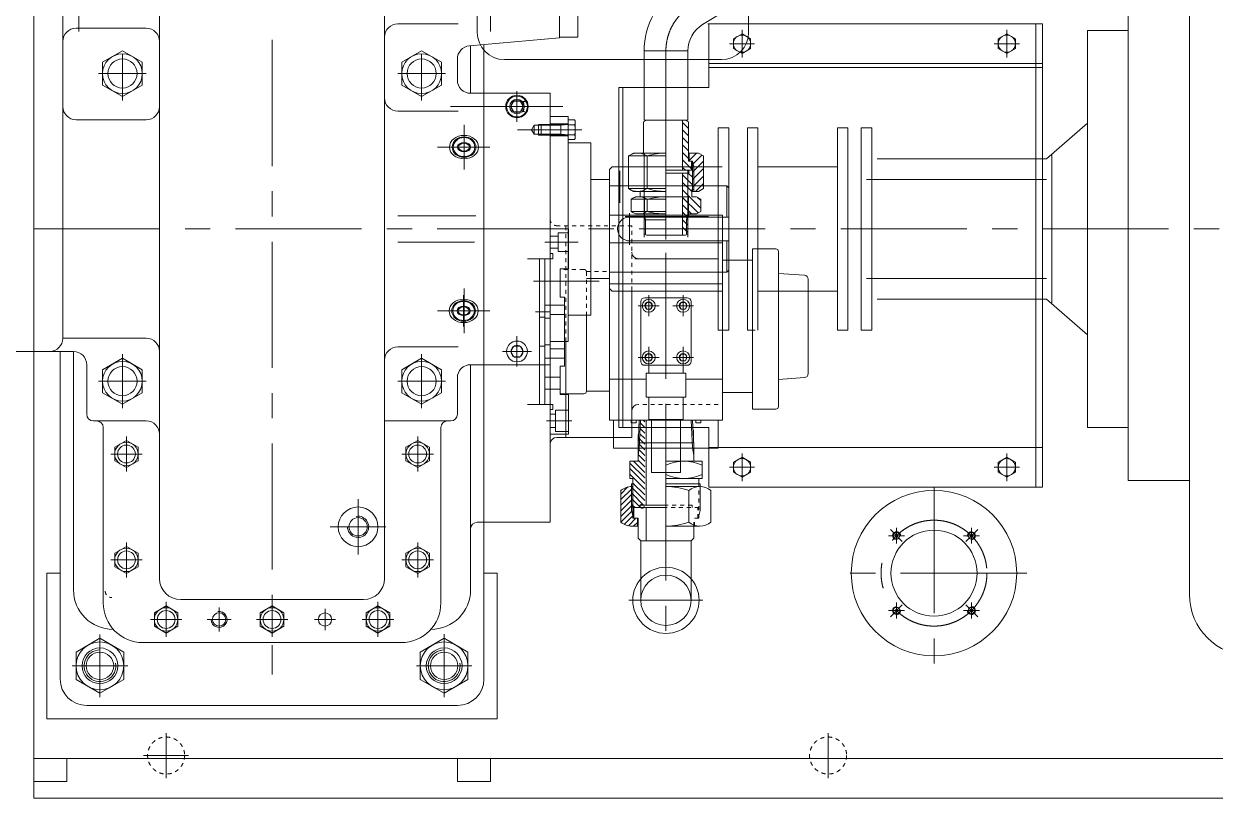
# Model space of a CAD drawing. Header units: millimetres. Extents: x 2 to 559190, y 2 to 426051.
# Drawn here: x 464891 to 487748, y 143943 to 158803 of the extents above; entities that cross this region are included whole.
import ezdxf

# ---------------------------------------------------------------- set-up
doc = ezdxf.new("R2010")
doc.units = ezdxf.units.MM
doc.header["$LTSCALE"] = 25.4
for name, pattern in [('CENTER', [50.8, 31.75, -6.35, 6.35, -6.35]), ('EB_DASH', [6, 3, -3]), ('EB_DASHDOTDOT', [45, 30, -3, 3, -3, 3, -3])]:
    doc.linetypes.add(name, pattern=pattern)
for name, color, linetype, lineweight in [('CAXA0', 7, 'Continuous', 5), ('CAXA1', 5, 'CENTER', 5), ('CAXA2', 6, 'EB_DASH', 5)]:
    doc.layers.add(name, color=color, linetype=linetype, lineweight=lineweight)

msp = doc.modelspace()

# ---------------------------------------------------------------- linework, layer by layer
at = {"layer": 'CAXA0', "color": 7, "linetype": 'Continuous', "lineweight": 5}
for p, q in [((465080.99, 143943.49), (465080.99, 168073.49)), ((473590.05, 163994.58), (473590.05, 158637.34)), ((478797.05, 163994.58), (478797.05, 158637.34)), ((471811.94, 163856.07), (471811.94, 148159.93)), ((465639.62, 152769.93), (465639.62, 162866.48)), ((475165.01, 162884.27), (475165.01, 158530.71)), ((475520.38, 162866.49), (475520.38, 158548.49)), ((487255.12, 147849.64), (487255.12, 161881.32)), ((467493.94, 161342.48), (467493.94, 148159.93)), ((486079.46, 159691.46), (486079.46, 150039.47)), ((477913.6, 158787.54), (478407.24, 159091.89)), ((467239.94, 158719.66), (465893.62, 158719.66)), ((472065.94, 158802.48), (473222.91, 158802.48)), ((478014.89, 158802.48), (484435.85, 158802.48)), ((478035.05, 158802.48), (478035.05, 157578.2)), ((484308.85, 158802.48), (484308.85, 149912.48)), ((484435.85, 158802.48), (484435.85, 149912.48)), ((485295.69, 151055.47), (485295.69, 158675.49)), ((485295.69, 158675.49), (486079.46, 158675.49)), ((475165.01, 158530.71), (473440.8, 158379.86)), ((473717.06, 158404.03), (473717.06, 156960.89)), ((475165.01, 158548.49), (475520.38, 158548.49)), ((478669.85, 158612.12), (478504.75, 158516.8)), ((478504.75, 158326.16), (478504.75, 158516.8)), ((478834.95, 158516.8), (478669.85, 158612.12)), ((478834.95, 158326.16), (478834.95, 158516.8)), ((483750.05, 158612.12), (483584.95, 158516.8)), ((483584.95, 158326.16), (483584.95, 158516.8)), ((483915.15, 158516.8), (483750.05, 158612.12)), ((483915.15, 158326.16), (483915.15, 158516.8)), ((466782.74, 158286.4), (466401.74, 158066.43)), ((467163.74, 158066.43), (466782.74, 158286.4)), ((472142.14, 158066.43), (472523.14, 158286.4)), ((472523.14, 158286.4), (472904.14, 158066.43)), ((473463.06, 158381.81), (473463.06, 157468.97)), ((476790.38, 158281.68), (476790.38, 156956.66)), ((477631.21, 158281.68), (476790.38, 158281.68)), ((477631.21, 158281.68), (477631.21, 156956.8)), ((478504.75, 158326.16), (478669.85, 158230.84)), ((478669.85, 158230.84), (478834.95, 158326.16)), ((483584.95, 158326.16), (483750.05, 158230.84)), ((483750.05, 158230.84), (483915.15, 158326.16)), ((466401.74, 157626.49), (466401.74, 158066.43)), ((467163.74, 157626.49), (467163.74, 158066.43)), ((472142.14, 157626.49), (472142.14, 158066.43)), ((472904.14, 157626.49), (472904.14, 158066.43)), ((473208.94, 158126.83), (473208.94, 157722.97)), ((474110.75, 158116.64), (478276.35, 158116.64)), ((478035.05, 158040.53), (482098.71, 158040.53)), ((478035.05, 157964.33), (484435.85, 157964.33)), ((478289.05, 158040.48), (484435.85, 158040.48)), ((486079.46, 157913.5), (486079.46, 150039.5)), ((466401.74, 157626.49), (466782.74, 157406.51)), ((466782.74, 157406.51), (467163.74, 157626.49)), ((472523.14, 157406.51), (472142.14, 157626.49)), ((472904.14, 157626.49), (472523.14, 157406.51)), ((476307.85, 157578.2), (476307.85, 151055.48)), ((476307.85, 157578.2), (478035.05, 157578.2)), ((476384.05, 157578.2), (476384.05, 151055.48)), ((473462.94, 157468.97), (474986.99, 157468.97)), ((474234.67, 157215.05), (474293.33, 157316.65)), ((474410.64, 157316.65), (474293.33, 157316.65)), ((474469.3, 157215.05), (474410.64, 157316.65)), ((474478.99, 157301.41), (474505.38, 157316.65)), ((474986.99, 156453.14), (474986.99, 157468.97)), ((472065.94, 157126.07), (473222.91, 157126.07)), ((474234.67, 157215.05), (474293.33, 157113.45)), ((474234.67, 157215.05), (474293.33, 157113.45)), ((474410.64, 157113.45), (474293.33, 157113.45)), ((474469.3, 157215.05), (474410.64, 157113.45)), ((474478.99, 157128.69), (474505.38, 157113.45)), ((467239.94, 156961.06), (465893.62, 156961.06)), ((473717.06, 157024.64), (473717.06, 155818.03)), ((473717.06, 156960.89), (473717.06, 146229.56)), ((474633.43, 156770.53), (474681.14, 156856.89)), ((474681.14, 156856.89), (474681.14, 156684.17)), ((474681.14, 156856.89), (474986.99, 156856.89)), ((474767.02, 156872.13), (474767.02, 156668.93)), ((474986.99, 156872.13), (474767.02, 156872.13)), ((474818, 156872.13), (474818, 156668.93)), ((474986.99, 156856.89), (474818, 156856.89)), ((474986.99, 149239.37), (474986.99, 157024.64)), ((474986.99, 157024.64), (475336, 157024.64)), ((475336, 156884.83), (474986.99, 156884.83)), ((475336, 156872.13), (474986.99, 156872.13)), ((474986.99, 156856.89), (475195.83, 156856.89)), ((475241, 157024.54), (474987, 157024.54)), ((474987.05, 157024.64), (475336.05, 157024.64)), ((475195.83, 156872.13), (475195.83, 156668.93)), ((475195.83, 156856.89), (475336, 156870.35)), ((475336, 157024.53), (475336, 152706.47)), ((475455.33, 156961.17), (475336, 156961.17)), ((475455.33, 156865.85), (475336, 156865.85)), ((475336.05, 157024.64), (475336.05, 156475.83)), ((475455.4, 156961.34), (475336.07, 156961.34)), ((475455.4, 156866.02), (475336.07, 156866.02)), ((475470.62, 156913.51), (475470.62, 156627.55)), ((475470.69, 156913.68), (475470.69, 156627.72)), ((476836.97, 156956.8), (476777.68, 156922.57)), ((476777.68, 156922.57), (476777.68, 156321.8)), ((477631.11, 156956.66), (476790.38, 156956.66)), ((477526.98, 156956.8), (477526.98, 155991.6)), ((477526.98, 156909.59), (477641.28, 156795.29)), ((477581.99, 156956.8), (477641.28, 156922.57)), ((477631.21, 157013.01), (477631.21, 156956.8)), ((477641.28, 156922.57), (477641.28, 156169.4)), ((478213.25, 156808.53), (478416.45, 156808.53)), ((478213.25, 152922.33), (478213.25, 156808.53)), ((478416.45, 152922.33), (478416.45, 156808.53)), ((478772.04, 156808.53), (478772.04, 152922.33)), ((478772.04, 156808.36), (478975.24, 156808.36)), ((478975.24, 156808.53), (478975.24, 152922.33)), ((480499.25, 152922.33), (480499.25, 156808.53)), ((480499.25, 156808.5), (480702.45, 156808.5)), ((480702.45, 152922.33), (480702.45, 156808.53)), ((480956.45, 156808.53), (481159.65, 156808.53)), ((480956.45, 152922.33), (480956.45, 156808.53)), ((481159.65, 152922.33), (481159.65, 156808.53)), ((484511.92, 156211.7), (485295.69, 156897.5)), ((474681.14, 156684.17), (474633.43, 156770.53)), ((474986.99, 156684.17), (474681.14, 156684.17)), ((474986.99, 156668.93), (474767.02, 156668.93)), ((474986.99, 156668.93), (474767.02, 156668.93)), ((475195.83, 156684.17), (474986.99, 156684.17)), ((475336, 156668.93), (474986.99, 156668.93)), ((475336, 156656.23), (474986.99, 156656.23)), ((475336, 156670.72), (475195.83, 156684.17)), ((475455.33, 156675.21), (475336, 156675.21)), ((475455.33, 156579.89), (475336, 156579.89)), ((475455.4, 156675.38), (475336.07, 156675.38)), ((475455.4, 156580.06), (475336.07, 156580.06)), ((477526.98, 156765.91), (477641.28, 156651.61)), ((477526.98, 156622.22), (477641.28, 156507.92)), ((475767.8, 156516.55), (475336, 156516.55)), ((475767.8, 156516.55), (475767.8, 155820.44)), ((475767.8, 153214.56), (475767.8, 156475.89)), ((475767.85, 156475.83), (475767.85, 154865.67)), ((477526.98, 156478.54), (477641.28, 156364.24)), ((476586.96, 156321.8), (476490.66, 156266.2)), ((476490.66, 156266.2), (476490.66, 155640.8)), ((476490.66, 156266.2), (477209.48, 156266.2)), ((476586.96, 156321.8), (476777.68, 156321.8)), ((477209.48, 156321.8), (476586.96, 156321.8)), ((476790.36, 156321.8), (476790.36, 154744.04)), ((476850.07, 156266.2), (476850.07, 155640.8)), ((477526.98, 156334.85), (477641.28, 156220.55)), ((477526.98, 156191.17), (477699.7, 156018.45)), ((477831.99, 156321.8), (477641.28, 156321.8)), ((477717.48, 156169.4), (477641.28, 156169.4)), ((477653.98, 156321.8), (477653.98, 156169.4)), ((477793.2, 156321.8), (477653.98, 156182.57)), ((477692.43, 156169.4), (477699.7, 156162.13)), ((477699.7, 156169.4), (477699.7, 155991.6)), ((477742.88, 156055.16), (477717.48, 156169.4)), ((477717.48, 156169.4), (477717.48, 155585.2)), ((477729.67, 156114.58), (477717.48, 156102.39)), ((477898.49, 156283.4), (477729.67, 156114.58)), ((477928.3, 156169.52), (477742.88, 155984.1)), ((477831.99, 156321.8), (477928.3, 156266.2)), ((477928.3, 156266.2), (477928.3, 155640.8)), ((481261.25, 156211.7), (484511.92, 156211.7)), ((484613.94, 153430.18), (484613.94, 156300.97)), ((476129.75, 155995.86), (476129.75, 154951.73)), ((476180.62, 156059.23), (476129.82, 156008.43)), ((476129.82, 156008.43), (476129.82, 154951.69)), ((476130.09, 153913.18), (476130.09, 155995.8)), ((476180.62, 156059.23), (478289.05, 156059.23)), ((476790.36, 155951.26), (476790.36, 154708.72)), ((477699.7, 155991.6), (477209.48, 155991.6)), ((477717.48, 155991.6), (477209.48, 155991.6)), ((477647.63, 155938.26), (477209.48, 155938.26)), ((477526.98, 156047.49), (477582.86, 155991.6)), ((477526.98, 155938.26), (477526.98, 154747)), ((477526.98, 155903.8), (477717.48, 155713.3)), ((477628.56, 155991.6), (477628.56, 154744.04)), ((477628.56, 155951.26), (477628.56, 154708.72)), ((477636.2, 155938.26), (477717.48, 155856.99)), ((477647.63, 155991.6), (477647.63, 155938.26)), ((477742.88, 155984.1), (477717.48, 155958.7)), ((477742.88, 156055.16), (477742.88, 155579.73)), ((477928.3, 156025.84), (477742.88, 155840.42)), ((478975.24, 156059.13), (480499.25, 156059.13)), ((476130.04, 155817.91), (475767.8, 155817.91)), ((476129.75, 155817.91), (476129.75, 151195.37)), ((478377.99, 155690.78), (476130.09, 155690.78)), ((477526.98, 155760.12), (477704.78, 155582.32)), ((477742.88, 155840.42), (477717.48, 155815.02)), ((477742.88, 155696.74), (477717.48, 155671.34)), ((477928.3, 155882.16), (477742.88, 155696.74)), ((477928.3, 155738.47), (477775.03, 155585.2)), ((478377.99, 155690.78), (478416.09, 155652.68)), ((478377.99, 155093.88), (478377.99, 155690.78)), ((480956.45, 153912.93), (480956.45, 155817.93)), ((481058.05, 155817.93), (484511.92, 155818)), ((476586.96, 155585.2), (476490.66, 155640.8)), ((476490.66, 155640.8), (477209.48, 155640.8)), ((476625.28, 155483.6), (476541.46, 155435.2)), ((476541.46, 155435.2), (476541.46, 155201.79)), ((476541.46, 155435.2), (477209.48, 155435.2)), ((476714.18, 155585.2), (476586.96, 155585.2)), ((476586.96, 155585.2), (477209.48, 155585.2)), ((476714.18, 155483.6), (476625.28, 155483.6)), ((476625.28, 155483.6), (477209.48, 155483.6)), ((476714.18, 155585.2), (476714.18, 155483.6)), ((476801.48, 155483.59), (476801.48, 155102.59)), ((477639.68, 155483.59), (476801.48, 155483.59)), ((476850.07, 155435.2), (476850.07, 155201.79)), ((477526.98, 155616.43), (477877.5, 155265.91)), ((477526.98, 155472.75), (477827.06, 155172.67)), ((477639.68, 155483.59), (477639.68, 155102.59)), ((477742.88, 155623.3), (477704.78, 155623.3)), ((477704.78, 155623.3), (477704.78, 155483.6)), ((477831.99, 155585.2), (477704.78, 155585.2)), ((477793.68, 155483.6), (477704.78, 155483.6)), ((477793.68, 155483.6), (477877.5, 155435.2)), ((477816.91, 155470.19), (477877.5, 155409.6)), ((477831.99, 155585.2), (477928.3, 155640.8)), ((477877.5, 155435.2), (477877.5, 155201.79)), ((476625.28, 155153.4), (476541.46, 155201.79)), ((476541.46, 155201.79), (477209.48, 155201.79)), ((477526.98, 155329.06), (477702.64, 155153.4)), ((477793.68, 155153.4), (477877.5, 155201.79)), ((473565.58, 155119.53), (472065.94, 155119.53)), ((476126.23, 155132.37), (478292.73, 155132.37)), ((478024.86, 155102.87), (476494.19, 155102.87)), ((476505.35, 155094.28), (478416.09, 155094.28)), ((476625.28, 155153.4), (476790.38, 155153.4)), ((477209.48, 155153.4), (476625.28, 155153.4)), ((477628.56, 155089.72), (476790.36, 155089.72)), ((476815.78, 155039.1), (476790.38, 155153.4)), ((476790.38, 155039.1), (476815.78, 155039.1)), ((476790.38, 155039.1), (476790.38, 154772.42)), ((477209.48, 155039.1), (476790.38, 155039.1)), ((476815.78, 155039.1), (476815.78, 154757.76)), ((477526.98, 155185.38), (477615.92, 155096.44)), ((477526.98, 155041.7), (477603.18, 154965.5)), ((477603.18, 155039.1), (477628.58, 155153.4)), ((477628.58, 155039.1), (477603.18, 155039.1)), ((477603.18, 155039.1), (477603.18, 154757.76)), ((477793.68, 155153.4), (477628.58, 155153.4)), ((477793.68, 155102.6), (477628.58, 155102.6)), ((477628.58, 155039.1), (477628.58, 154772.42)), ((478292.73, 155132.37), (478292.73, 151195.37)), ((475342.6, 154865.74), (474986.98, 154865.74)), ((475139.4, 154434.04), (475139.4, 154789.64)), ((475139.4, 154789.64), (475342.6, 154789.64)), ((475342.6, 154345.14), (475342.6, 154865.74)), ((475342.63, 154103.74), (475342.63, 154865.74)), ((476834.41, 154747), (476789.83, 154772.74)), ((477584.55, 154747), (476834.41, 154747)), ((477526.98, 154898.01), (477603.18, 154821.81)), ((477526.98, 154754.33), (477534.31, 154747)), ((477584.55, 154747), (477629.13, 154772.74)), ((477603.18, 154965.5), (477628.58, 154940.1)), ((477603.18, 154821.81), (477628.58, 154796.41)), ((473535.91, 154611.53), (472065.94, 154611.53)), ((474987, 154726.14), (475139.4, 154726.14)), ((476126.23, 154598.97), (478292.73, 154598.97)), ((476511.09, 154637.08), (478416.09, 154637.08)), ((478377.99, 154637.08), (478377.99, 154040.18)), ((475042.88, 154294.37), (474555.18, 154294.37)), ((474783.83, 154294.37), (474783.83, 152694.08)), ((474885.4, 154294.23), (474885.4, 152617.88)), ((474987, 154497.54), (475139.4, 154497.54)), ((474987, 154395.83), (475042.88, 154395.83)), ((475042.88, 154294.23), (475042.88, 154395.83)), ((475139.4, 154434.04), (475342.6, 154434.04)), ((478212.73, 154293.99), (476682.06, 154293.99)), ((479319.35, 154484.69), (478873.33, 154484.69)), ((478873.33, 154484.69), (478873.33, 151408.75)), ((479370.15, 154433.89), (479370.15, 151459.55)), ((475177.48, 154103.74), (475177.48, 153560.18)), ((475342.6, 154103.74), (475177.48, 154103.74)), ((475342.6, 154103.74), (475177.48, 154103.74)), ((478873.33, 154266.3), (478292.73, 154266.3)), ((478377.99, 154040.18), (478416.09, 154078.28)), ((476129.75, 153912.91), (475767.8, 153912.91)), ((476129.75, 153722.5), (476129.75, 153912.91)), ((478377.99, 154040.18), (476129.8, 154040.18)), ((476129.8, 153811.57), (476129.8, 153913.18)), ((479868.92, 153979), (479370.15, 154012.7)), ((479939.98, 153902.97), (479939.98, 152089.62)), ((481058.05, 153913), (484512.1, 153913)), ((476129.75, 153811.57), (478292.73, 153811.57)), ((476180.62, 153671.63), (476129.75, 153722.5)), ((476180.62, 153671.63), (478292.73, 153671.63)), ((476555.17, 150865.06), (476555.17, 153684.46)), ((478975.24, 153671.56), (480499.25, 153671.56)), ((475266.38, 153405.24), (474885.4, 153405.24)), ((475266.38, 153560.18), (475177.48, 153560.18)), ((475266.38, 153560.18), (475266.38, 152234.3)), ((476726.88, 153468.67), (476726.88, 152325.67)), ((476803.08, 153544.87), (477615.88, 153544.87)), ((476805.95, 153392.47), (476842.62, 153455.97)), ((476805.95, 153392.47), (476842.62, 153328.97)), ((476805.95, 153392.47), (476842.62, 153328.97)), ((476915.94, 153455.97), (476842.62, 153455.97)), ((476952.6, 153392.47), (476915.94, 153455.97)), ((476952.6, 153392.47), (476915.94, 153328.97)), ((477466.35, 153392.47), (477503.02, 153455.97)), ((477466.35, 153392.47), (477503.02, 153328.97)), ((477466.35, 153392.47), (477503.02, 153328.97)), ((477576.34, 153455.97), (477503.02, 153455.97)), ((477613, 153392.47), (477576.34, 153455.97)), ((477613, 153392.47), (477576.34, 153328.97)), ((477692.08, 153468.67), (477692.08, 152325.67)), ((481261.25, 153519.3), (484512.1, 153519.3)), ((484512.1, 153519.3), (485295.69, 152833.5)), ((474707.59, 153278.19), (474987.05, 153278.19)), ((474885.4, 153176.45), (474783.83, 153176.45)), ((474885.4, 153151.19), (474986.98, 153151.19)), ((474986.98, 152567.04), (474986.98, 153227.44)), ((475266.38, 153227.44), (474986.98, 153227.44)), ((474987.05, 153278.19), (474987.05, 152262.25)), ((475767.8, 153214.56), (475336, 153214.56)), ((475685.48, 153255.5), (475685.48, 151754.24)), ((476915.94, 153328.97), (476842.62, 153328.97)), ((477576.34, 153328.97), (477503.02, 153328.97)), ((478213.25, 152922.33), (478416.45, 152922.33)), ((478772.04, 152922.33), (478924.44, 152922.33)), ((480499.25, 152922.33), (480702.45, 152922.33)), ((480956.45, 152922.33), (481159.65, 152922.33)), ((467239.94, 152770.06), (465639.62, 152770.06)), ((474783.83, 152694.08), (474783.83, 151500.28)), ((474986.99, 152706.47), (475336, 152706.47)), ((475291.74, 150864.97), (475291.74, 152706.47)), ((464509.47, 152515.93), (465842.94, 152515.93)), ((465589.06, 146229.56), (465589.06, 152515.93)), ((465843.06, 147944.03), (465843.06, 152515.93)), ((472065.94, 152604.87), (473222.91, 152604.87)), ((474234.67, 152516.06), (474293.33, 152617.66)), ((474234.67, 152516.06), (474293.33, 152617.66)), ((474234.67, 152516.06), (474293.33, 152414.46)), ((474410.64, 152617.66), (474293.33, 152617.66)), ((474469.3, 152516.06), (474410.64, 152617.66)), ((474469.3, 152516.06), (474410.64, 152414.46)), ((474885.4, 152617.88), (474783.83, 152617.88)), ((474885.4, 152643.14), (474986.98, 152643.14)), ((474885.4, 152617.88), (474885.4, 151500.24)), ((475266.38, 152567.04), (474986.98, 152567.04)), ((474987.05, 152621.27), (474987.05, 149556.87)), ((476805.95, 152401.87), (476842.62, 152465.37)), ((476915.94, 152465.37), (476842.62, 152465.37)), ((476952.6, 152401.87), (476915.94, 152465.37)), ((477466.35, 152401.87), (477503.02, 152465.37)), ((477576.34, 152465.37), (477503.02, 152465.37)), ((477613, 152401.87), (477576.34, 152465.37)), ((466096.94, 151309.56), (466096.94, 152261.93)), ((466782.74, 152384.47), (466401.74, 152164.5)), ((467163.74, 152164.5), (466782.74, 152384.47)), ((472523.14, 152384.47), (472142.14, 152164.5)), ((472904.14, 152164.5), (472523.14, 152384.47)), ((473462.94, 152261.98), (474986.99, 152261.98)), ((473463.06, 152261.98), (473463.06, 147944.03)), ((474410.64, 152414.46), (474293.33, 152414.46)), ((475266.38, 152389.24), (474885.4, 152389.24)), ((475177.48, 152234.3), (475177.48, 151690.74)), ((475266.38, 152234.3), (475177.48, 152234.3)), ((476803.08, 152249.47), (477615.88, 152249.47)), ((476805.95, 152401.87), (476842.62, 152338.37)), ((476805.95, 152401.87), (476842.62, 152338.37)), ((476915.94, 152338.37), (476842.62, 152338.37)), ((476879.36, 152096.98), (476879.36, 152238.7)), ((476952.6, 152401.87), (476915.94, 152338.37)), ((477466.35, 152401.87), (477503.02, 152338.37)), ((477466.35, 152401.87), (477503.02, 152338.37)), ((477576.34, 152338.37), (477503.02, 152338.37)), ((477613, 152401.87), (477576.34, 152338.37)), ((466401.74, 152164.5), (466401.74, 151724.56)), ((467163.74, 151724.56), (467163.74, 152164.5)), ((472142.14, 152164.5), (472142.14, 151724.56)), ((472904.14, 151724.56), (472904.14, 152164.5)), ((473208.94, 152007.98), (473208.94, 151309.56)), ((475177.48, 152020.94), (474885.4, 152020.94)), ((477590.56, 152096.98), (476828.56, 152096.98)), ((476828.56, 151639.78), (476828.56, 152096.98)), ((477539.76, 152096.98), (477539.76, 152213.02)), ((477590.56, 151639.78), (477590.56, 152096.98)), ((479868.92, 152013.59), (479370.15, 151979.89)), ((475177.48, 151792.34), (474885.4, 151792.34)), ((476126.23, 151982.77), (476828.56, 151982.77)), ((477590.56, 151982.77), (478292.73, 151982.77)), ((466401.74, 151724.56), (466782.74, 151504.59)), ((466782.74, 151504.59), (467163.74, 151724.56)), ((472142.14, 151724.56), (472523.14, 151504.59)), ((472523.14, 151504.59), (472904.14, 151724.56)), ((475634.68, 151703.44), (475177.48, 151703.44)), ((475342.6, 151690.74), (475177.48, 151690.74)), ((475342.6, 151690.74), (475342.6, 150928.74)), ((475685.48, 151754.24), (476126.23, 151754.24)), ((477590.56, 151639.78), (476828.56, 151639.78)), ((476879.36, 151207.98), (476879.36, 151639.78)), ((477539.76, 151207.98), (477539.76, 151639.78)), ((478873.33, 151730), (478292.73, 151730)), ((475042.88, 151500.24), (474555.27, 151500.24)), ((474987, 151398.64), (475042.88, 151398.64)), ((474987.05, 150929.06), (474987.05, 151500.24)), ((475042.88, 151500.24), (475042.88, 151398.64)), ((475088.6, 151385.88), (475088.6, 150979.48)), ((475342.6, 151385.88), (475088.6, 151385.88)), ((478873.33, 151408.75), (479319.35, 151408.75)), ((467239.94, 151182.56), (466223.94, 151182.56)), ((473018.44, 151182.56), (471811.94, 151182.56)), ((473081.94, 151182.56), (473018.44, 151182.56)), ((475088.6, 151309.68), (474986.98, 151309.68)), ((476126.23, 151195.37), (478292.73, 151195.37)), ((476204.81, 151195.75), (476204.65, 150662.35)), ((476204.81, 151195.75), (478213.97, 151195.15)), ((476541.37, 151195.65), (476541.35, 151144.85)), ((476541.35, 151144.85), (476637.87, 151144.82)), ((476637.89, 151195.62), (476637.87, 151144.82)), ((476698.3, 151195.52), (476675.93, 150712.93)), ((476698.3, 151195.52), (477720.65, 151195.21)), ((476723.7, 151195.51), (476699.04, 150663.53)), ((476721.12, 151139.78), (476803.04, 151057.81)), ((476773.17, 151195.5), (476803.07, 151165.58)), ((477631.75, 151195.24), (476787.2, 151195.49)), ((476827.99, 149569.12), (476828.48, 151195.48)), ((477539.76, 151207.98), (476879.36, 151207.98)), ((476930.16, 150191.98), (476930.16, 151207.98)), ((477488.96, 150191.98), (477488.96, 151207.98)), ((477695.25, 151195.22), (477719.59, 150663.23)), ((477720.65, 151195.21), (477742.73, 150712.61)), ((477780.89, 151195.28), (477780.87, 151144.48)), ((477877.57, 151144.45), (477781.05, 151144.48)), ((477877.59, 151195.25), (477877.57, 151144.45)), ((478213.97, 151195.15), (478213.81, 150661.75)), ((466414.44, 151055.56), (466414.44, 147690.03)), ((472891.44, 151055.56), (472891.44, 147690.03)), ((475088.6, 151055.68), (474986.98, 151055.68)), ((475342.6, 150928.74), (474986.98, 150928.74)), ((474987.05, 150929.06), (474987.05, 149239.57)), ((475342.6, 150979.48), (475088.6, 150979.48)), ((476555.17, 150865.06), (475113.99, 150865.06)), ((476307.85, 151055.48), (478035.05, 151055.48)), ((476678.29, 150763.73), (476678.33, 150913.77)), ((476711.57, 150933.74), (476802.97, 150842.29)), ((476716.34, 151036.76), (476803, 150950.05)), ((477740.41, 150763.41), (477740.48, 151010.66)), ((478035.05, 151055.48), (478035.05, 149912.48)), ((485295.69, 151055.47), (486079.46, 151055.47)), ((466858.94, 150807.53), (466633.77, 150677.53)), ((466633.77, 150417.53), (466633.77, 150677.53)), ((467084.11, 150677.53), (466858.94, 150807.53)), ((467084.11, 150417.53), (467084.11, 150677.53)), ((472446.94, 150807.53), (472221.77, 150677.53)), ((472221.77, 150417.53), (472221.77, 150677.53)), ((472672.11, 150677.53), (472446.94, 150807.53)), ((472672.11, 150417.53), (472672.11, 150677.53)), ((476204.65, 150662.35), (478213.81, 150661.75)), ((476675.93, 150712.93), (476675.84, 150408.13)), ((476675.93, 150712.93), (476675.84, 150408.13)), ((476675.88, 150523.42), (476699.04, 150663.53)), ((476701.33, 150712.92), (476675.93, 150712.93)), ((476678.29, 150763.73), (477740.41, 150763.41)), ((476693.28, 150628.66), (476802.88, 150519)), ((476702.02, 150727.71), (476802.91, 150626.76)), ((476706.79, 150830.73), (476802.94, 150734.52)), ((477742.68, 150523.11), (477719.59, 150663.23)), ((477742.73, 150712.61), (477742.64, 150407.81)), ((478035.05, 150674.48), (484435.85, 150674.48)), ((466633.77, 150417.53), (466858.94, 150287.52)), ((466858.94, 150287.52), (467084.11, 150417.53)), ((472221.77, 150417.53), (472446.94, 150287.52)), ((472446.94, 150287.52), (472672.11, 150417.53)), ((476516.34, 150408.17), (476516.24, 150077.97)), ((476516.34, 150408.17), (476675.84, 150408.13)), ((476590.46, 150408.15), (476802.78, 150195.71)), ((476675.85, 150430.51), (476802.81, 150303.47)), ((476677.98, 150536.17), (476802.84, 150411.23)), ((477209.24, 150407.97), (477902.15, 150407.76)), ((477902.15, 150407.76), (477902.05, 150077.56)), ((478670.05, 150484.12), (478504.95, 150388.8)), ((478835.15, 150388.8), (478670.05, 150484.12)), ((483750.05, 150484.12), (483584.95, 150388.8)), ((483915.15, 150388.8), (483750.05, 150484.12)), ((476516.29, 150266.77), (476802.72, 149980.18)), ((476516.33, 150374.54), (476802.75, 150087.95)), ((477488.96, 150191.98), (476930.16, 150191.98)), ((478504.95, 150198.16), (478504.95, 150388.8)), ((478504.95, 150198.16), (478670.05, 150102.84)), ((478670.05, 150102.84), (478835.15, 150198.16)), ((478835.15, 150198.16), (478835.15, 150388.8)), ((483584.95, 150198.16), (483584.95, 150388.8)), ((483584.95, 150198.16), (483750.05, 150102.84)), ((483750.05, 150102.84), (483915.15, 150198.16)), ((483915.15, 150198.16), (483915.15, 150388.8)), ((476516.24, 150077.97), (476576.68, 150077.96)), ((476516.26, 150159.01), (476802.68, 149872.42)), ((476548.7, 149925.43), (476548.71, 149976.36)), ((476548.71, 149976.36), (476576.65, 149976.36)), ((476576.46, 149315.96), (476576.68, 150077.96)), ((476576.66, 149990.78), (476802.65, 149764.66)), ((477209.11, 149976.17), (477869.51, 149975.97)), ((477209.14, 150077.77), (477902.05, 150077.56)), ((477841.56, 149925.18), (477841.6, 150077.58)), ((477841.57, 149975.98), (477841.6, 150077.58)), ((477869.51, 149975.97), (477841.57, 149975.98)), ((477869.5, 149925.03), (477869.51, 149975.97)), ((486079.46, 150039.5), (487255.12, 150039.5)), ((486079.46, 150039.47), (487255.12, 150039.47)), ((476345.29, 149239.82), (476345.48, 149849.42)), ((476548.65, 149767.9), (476345.39, 149564.76)), ((476548.68, 149875.66), (476345.42, 149672.52)), ((476482.06, 149916.81), (476345.46, 149780.29)), ((476548.56, 149466.32), (476548.7, 149925.43)), ((476576.6, 149795.83), (476548.65, 149767.9)), ((476576.63, 149903.59), (476548.68, 149875.66)), ((476558.22, 149925.56), (476576.64, 149925.56)), ((476576.59, 149775.26), (476782.6, 149569.13)), ((476576.63, 149883.02), (476802.62, 149656.89)), ((477209.1, 149925.37), (477859.97, 149925.17)), ((477647.23, 149849.04), (477647.04, 149239.44)), ((477869.36, 149465.93), (477869.5, 149925.03)), ((478035.05, 149912.48), (484435.85, 149912.48)), ((478072.49, 149239.31), (478072.68, 149848.91)), ((476548.59, 149552.37), (476345.33, 149349.23)), ((476548.62, 149660.14), (476345.36, 149457)), ((476576.54, 149580.3), (476548.59, 149552.37)), ((476576.52, 149519.16), (476548.59, 149547.1)), ((476576.57, 149688.07), (476548.62, 149660.14)), ((476576.52, 149519.16), (477208.98, 149518.97)), ((476576.53, 149559.73), (476617.09, 149519.14)), ((476576.56, 149667.49), (476707.33, 149536.65)), ((476592.97, 149315.95), (476593.03, 149519.15)), ((476707.33, 149519.12), (476707.34, 149569.15)), ((476707.34, 149569.15), (477208.99, 149569)), ((476827.79, 148884.08), (476827.98, 149519.08)), ((476553.04, 149449.09), (476345.29, 149241.47)), ((476575.24, 149363.55), (476409.78, 149198.18)), ((476635.4, 149315.94), (476489.94, 149170.57)), ((476548.56, 149466.32), (476576.47, 149358.81)), ((476576.46, 149315.96), (476675.52, 149315.93)), ((476662.77, 149163.53), (476662.82, 149315.93)), ((476675.4, 148934.93), (476675.52, 149315.93)), ((477869.36, 149465.93), (477841.39, 149358.43)), ((474986.99, 149239.37), (473590.06, 149239.37)), ((476558, 149163.56), (476675.47, 149163.53)), ((476662.79, 149235.59), (476590.72, 149163.55)), ((477208.87, 149163.37), (477859.75, 149163.17)), ((477742.22, 149001.01), (477742.27, 149163.21)), ((476726.19, 148884.11), (476675.4, 148934.93)), ((476726.19, 148884.11), (477691.39, 148883.82)), ((476726.88, 147740.97), (476727.22, 148884.11)), ((477691.39, 148883.82), (477742.2, 148934.61)), ((477692.08, 147740.97), (477691.39, 148883.82)), ((477742.2, 148934.61), (477742.22, 149001.01)), ((466858.94, 148775.53), (466633.77, 148645.53)), ((466633.77, 148385.53), (466633.77, 148645.53)), ((467084.11, 148645.53), (466858.94, 148775.53)), ((467084.11, 148385.53), (467084.11, 148645.53)), ((472446.94, 148775.53), (472221.77, 148645.53)), ((472221.77, 148385.53), (472221.77, 148645.53)), ((472672.11, 148645.53), (472446.94, 148775.53)), ((472672.11, 148385.53), (472672.11, 148645.53)), ((466633.77, 148385.53), (466858.94, 148255.52)), ((466858.94, 148255.52), (467084.11, 148385.53)), ((472221.77, 148385.53), (472446.94, 148255.52)), ((472446.94, 148255.52), (472672.11, 148385.53)), ((465589, 148261.49), (465334.99, 148261.49)), ((465334.99, 145467.48), (465334.99, 148261.49)), ((473970.99, 148261.49), (473717, 148261.49)), ((473970.94, 145467.48), (473970.94, 148261.49)), ((471405.54, 147753.53), (467900.34, 147753.53)), ((467620.94, 147632.53), (467395.77, 147502.53)), ((467395.77, 147242.53), (467395.77, 147502.53)), ((467846.11, 147502.53), (467620.94, 147632.53)), ((467846.11, 147242.53), (467846.11, 147502.53)), ((469652.94, 147632.53), (469427.77, 147502.53)), ((469427.77, 147242.53), (469427.77, 147502.53)), ((469878.11, 147502.53), (469652.94, 147632.53)), ((469878.11, 147242.53), (469878.11, 147502.53)), ((471684.94, 147632.53), (471459.77, 147502.53)), ((471459.77, 147242.53), (471459.77, 147502.53)), ((471910.11, 147502.53), (471684.94, 147632.53)), ((471910.11, 147242.53), (471910.11, 147502.53)), ((467395.77, 147242.53), (467620.94, 147112.52)), ((467620.94, 147112.52), (467846.11, 147242.53)), ((469427.77, 147242.53), (469652.94, 147112.52)), ((469652.94, 147112.52), (469878.11, 147242.53)), ((471459.77, 147242.53), (471684.94, 147112.52)), ((471684.94, 147112.52), (471910.11, 147242.53)), ((466350.82, 147011.2), (465893.62, 146747.23)), ((466808.02, 146747.23), (466350.82, 147011.2)), ((472954.93, 147011.41), (472497.73, 146747.44)), ((473412.13, 146747.44), (472954.93, 147011.41)), ((465893.62, 146747.23), (465893.62, 146219.3)), ((466808.02, 146219.3), (466808.02, 146747.23)), ((472129.44, 146928.03), (467176.44, 146928.03)), ((472497.73, 146747.44), (472497.73, 146219.52)), ((473412.13, 146219.52), (473412.13, 146747.44)), ((465893.62, 146219.3), (466350.82, 145955.34)), ((466350.82, 145955.34), (466808.02, 146219.3)), ((472497.73, 146219.52), (472954.93, 145955.55)), ((472954.93, 145955.55), (473412.13, 146219.52)), ((473209.06, 145721.56), (466097.06, 145721.56)), ((472955, 145721.48), (466351, 145721.48)), ((473970.94, 145467.48), (465334.99, 145467.48)), ((465080.99, 144705.48), (508260.99, 144705.48)), ((465715.99, 144260.99), (465715.99, 144705.49)), ((473208.99, 144260.99), (473208.99, 144705.49)), ((473843.99, 144260.99), (473843.99, 144705.49)), ((465715.99, 144260.99), (465080.99, 144260.99)), ((473843.99, 144260.99), (473208.99, 144260.99)), ((508260.99, 143943.49), (465080.99, 143943.49))]:
    msp.add_line(p, q, dxfattribs=at)
for centre, radius in [((478669.85, 158421.48), 165.1), ((483750.05, 158421.48), 165.1), ((466782.74, 157846.46), 381), ((472523.14, 157846.46), 381), ((466782.74, 157850.03), 279.4), ((472523.14, 157850.03), 279.4), ((474351.99, 157215.05), 215.9), ((474351.99, 157215.05), 139.7), ((474351.99, 157215.05), 117.32), ((476879.28, 153392.47), 73.32), ((477539.68, 153392.47), 73.32), ((474351.99, 152516.06), 117.32), ((476879.28, 152401.87), 73.32), ((477539.68, 152401.87), 73.32), ((466782.74, 151944.53), 381), ((472523.14, 151944.53), 381), ((466782.74, 151944.53), 279.4), ((472523.14, 151944.53), 279.4), ((466858.94, 150547.53), 225.17), ((466858.94, 150547.53), 171.45), ((472446.94, 150547.53), 225.17), ((472446.94, 150547.53), 171.45), ((478670.05, 150293.48), 165.1), ((483750.05, 150293.48), 165.1), ((482353.05, 148261.48), 1587.5), ((471303.94, 149150.53), 381), ((476751.72, 149544.7), 37.5), ((471303.94, 149150.53), 175.7), ((482353.05, 148261.48), 825.5), ((481634.63, 148979.9), 62.45), ((483071.47, 148979.9), 62.45), ((466858.94, 148515.53), 225.17), ((466858.94, 148515.53), 171.45), ((472446.94, 148515.53), 225.17), ((472446.94, 148515.53), 171.45), ((477209.48, 147740.97), 635), ((477209.48, 147740.97), 482.6), ((467620.94, 147372.53), 225.17), ((467620.94, 147372.53), 171.45), ((468636.94, 147372.53), 128.34), ((469652.94, 147372.53), 225.17), ((469652.94, 147372.53), 171.45), ((470668.94, 147372.53), 127), ((471684.94, 147372.53), 225.17), ((471684.94, 147372.53), 171.45), ((481634.63, 147543.06), 62.45), ((483071.47, 147543.06), 62.45), ((466350.82, 146483.27), 457.2), ((466350.82, 146483.27), 342.9), ((466350.93, 146483.48), 263.56), ((472954.93, 146483.48), 457.2), ((472955.06, 146483.27), 342.9), ((472954.93, 146483.48), 263.56)]:
    msp.add_circle(centre, radius, dxfattribs=at)
for centre, radius, start, end in [((478225.48, 158281.68), 1435.1, 121.418721, 180), ((465893.62, 158465.66), 254, 90, 180), ((467239.94, 158465.66), 254, 0, 90), ((472065.94, 158548.48), 254, 90, 180), ((474110.75, 158637.34), 520.7, 180, 270), ((478225.48, 158281.68), 594.27, 121.655432, 180), ((478276.35, 158637.34), 520.7, 270, 0), ((473462.94, 158126.83), 254, 95, 180), ((473462.94, 157722.97), 254, 180, 270), ((472065.94, 157380.07), 254, 180, 270), ((474351.99, 157215.05), 199.77, 0, 180), ((465893.62, 157215.06), 254, 180, 270), ((467239.94, 157215.06), 254, 270, 0), ((474351.99, 157215.05), 199.77, 180, 0), ((475388.69, 156913.51), 81.93, 324.42999, 35.57001), ((475165.82, 156770.53), 304.8, 341.776086, 18.223914), ((475388.75, 156913.68), 81.93, 324.42999, 35.57001), ((475165.89, 156770.7), 304.8, 341.776086, 18.223914), ((475388.69, 156627.55), 81.93, 324.42999, 35.57001), ((475388.75, 156627.72), 81.93, 324.42999, 35.57001), ((476670.36, 156003.59), 318.21, 55.615753, 124.384247), ((477209.48, 155132.37), 1189.43, 90, 107.587954), ((476670.36, 155903.41), 318.21, 235.615753, 304.384247), ((476695.76, 155213.4), 270.2, 55.174817, 124.825183), ((477209.48, 156774.63), 1189.43, 252.412046, 270), ((477209.48, 154124.76), 1358.83, 90, 105.337174), ((476695.76, 155423.6), 270.2, 235.174817, 304.825183), ((477209.48, 156512.23), 1358.83, 254.662826, 270), ((476511.09, 154865.76), 228.6, 88.561288, 274.625009), ((476682.06, 154420.99), 127, 180, 270), ((479319.35, 154433.89), 50.8, 0, 90), ((479863.78, 153902.97), 76.2, 0, 86.133913), ((476803.08, 153468.67), 76.2, 90, 180), ((476879.28, 153392.47), 124.21, 0, 180), ((476879.28, 153392.47), 124.21, 180, 0), ((477539.68, 153392.47), 124.21, 0, 180), ((477539.68, 153392.47), 124.21, 180, 0), ((477615.88, 153468.67), 76.2, 0, 90), ((465385.62, 152769.93), 254, 270, 0), ((467239.94, 152516.06), 254, 0, 90), ((474351.99, 152516.06), 199.77, 0, 180), ((465842.94, 152261.93), 254, 0, 90), ((472065.94, 152350.87), 254, 90, 180), ((474351.99, 152516.06), 199.77, 180, 0), ((476879.28, 152401.87), 124.21, 0, 180), ((477539.68, 152401.87), 124.21, 0, 180), ((473462.94, 152007.98), 254, 90, 180), ((476803.08, 152325.67), 76.2, 180, 270), ((476879.28, 152401.87), 124.21, 180, 0), ((477539.68, 152401.87), 124.21, 180, 0), ((477615.88, 152325.67), 76.2, 270, 0), ((479863.78, 152089.62), 76.2, 273.866087, 360), ((475634.68, 151754.24), 50.8, 270, 0), ((476682.06, 151372.99), 127, 90, 180), ((479319.35, 151459.55), 50.8, 270, 0), ((466223.94, 151309.56), 127, 180, 270), ((466287.44, 151055.56), 127, 0, 90), ((467239.94, 150928.56), 254, 0, 90), ((473018.44, 151055.56), 127, 90, 180), ((473081.94, 151309.56), 127, 270, 0), ((475113.99, 150738.06), 127, 90, 180), ((477555.45, 149582.16), 825.7, 65.174304, 114.791509), ((477555.84, 150903.36), 825.7, 245.174304, 294.791509), ((476558.12, 149590.53), 335.03, 89.982904, 129.398864), ((477208.71, 148627.59), 1297.78, 70.251292, 89.982906), ((477859.87, 149590.14), 335.03, 50.566949, 129.398864), ((471303.94, 149150.53), 203.2, 180, 100), ((473590.06, 149112.37), 127, 90, 180), ((476558.1, 149498.59), 335.03, 230.566949, 269.982908), ((477209.26, 150461.15), 1297.78, 269.982906, 289.71452), ((477859.85, 149498.2), 335.03, 230.566949, 309.398864), ((481634.63, 148979.9), 76.2, 0, 280), ((483071.47, 148979.9), 76.2, 270, 190), ((467900.34, 148159.93), 406.4, 180, 270), ((471405.54, 148159.93), 406.4, 270, 0), ((466605.06, 147944.03), 762, 180, 270), ((472701.06, 147944.03), 762, 270, 0), ((467176.44, 147690.03), 762, 180, 270), ((472129.44, 147690.03), 762, 270, 0), ((488430.78, 147849.64), 1175.66, 180, 270), ((468636.94, 147372.53), 152.4, 180, 100), ((481634.63, 147543.06), 76.2, 90, 10), ((483071.47, 147543.06), 76.2, 180, 100), ((466350.93, 146483.48), 304.8, 90, 10), ((472954.93, 146483.48), 304.8, 90, 10), ((466097.06, 146229.56), 508, 180, 270), ((473209.06, 146229.56), 508, 270, 0)]:
    msp.add_arc(centre, radius, start, end, dxfattribs=at)
for centre, major_axis, ratio in [((473335.94, 156436.69), (279.4, 0), 0.80363636), ((473335.94, 156436.69), (228.6, 0), 0.86444444), ((473335.94, 156436.69), (208.28, 0), 0.87926829), ((473335.94, 156436.69), (127, 0), 0.708), ((473335.94, 156436.69), (106.68, 0), 0.70714286), ((473329.03, 153293.55), (279.4, 0), 0.80363636), ((473329.03, 153293.55), (228.6, 0), 0.86444444), ((473329.03, 153293.55), (208.28, 0), 0.87926829), ((473329.03, 153293.55), (127, 0), 0.708), ((473329.03, 153293.55), (106.68, 0), 0.70714286)]:
    msp.add_ellipse(centre, major_axis=major_axis, ratio=ratio, dxfattribs=at)
at = {"layer": 'CAXA1', "linetype": 'CENTER', "lineweight": 5, "ltscale": 3}
for p, q in [((469653.12, 170105.44), (469653.12, 146315.14)), ((465944.54, 159590.46), (465944.54, 158653.52)), ((473844.11, 159590.46), (473844.11, 158653.52)), ((478669.85, 158688.32), (478669.85, 158154.64)), ((478670.05, 158688.32), (478670.05, 158154.64)), ((483750.05, 158688.32), (483750.05, 158154.64)), ((478428.55, 158421.48), (478911.15, 158421.48)), ((483508.75, 158421.48), (483991.35, 158421.48)), ((466782.74, 158215.95), (466782.74, 157330.31)), ((466782.74, 158205.63), (466782.74, 157494.43)), ((472523.14, 158215.95), (472523.14, 157330.31)), ((472523.14, 158205.63), (472523.14, 157494.43)), ((477209.48, 158281.68), (477209.48, 147029.77)), ((466325.54, 157846.46), (467239.94, 157846.46)), ((466427.14, 157850.03), (467138.34, 157850.03)), ((472980.34, 157846.46), (472065.94, 157846.46)), ((472167.54, 157850.03), (472878.74, 157850.03)), ((474351.99, 157507.15), (474351.99, 156922.95)), ((474351.99, 157491.03), (474351.99, 156939.08)), ((475230.01, 157215.05), (473079.65, 157215.05)), ((473691.59, 157215.05), (475054.04, 157215.05)), ((474627.96, 157215.05), (474076.01, 157215.05)), ((477209.51, 155267.89), (477209.51, 157066.7)), ((473335.94, 156863.1), (473335.94, 156010.28)), ((477209.48, 157007.15), (477209.48, 154661.14)), ((477209.63, 155267.96), (477209.63, 156975.14)), ((473335.94, 156737.43), (473335.94, 156135.95)), ((475551.83, 156770.54), (474363.98, 156770.54)), ((475595.2, 156770.55), (474428.12, 156770.55)), ((473832.69, 156437.56), (472825.37, 156437.56)), ((473691.54, 156436.69), (472980.34, 156436.69)), ((476323.05, 155979.09), (476323.05, 155369.49)), ((476323.16, 155979.15), (476323.16, 155369.55)), ((476510.92, 155170.22), (476510.92, 154560.62)), ((476511.04, 155170.28), (476511.04, 154560.68)), ((476511.09, 155170.56), (476511.09, 154560.96)), ((465080.99, 154865.48), (520165.25, 154865.48)), ((475522.95, 154611.68), (474883.65, 154611.68)), ((475927.68, 153862.44), (474668.67, 153862.44)), ((473335.94, 153720.66), (473335.94, 152867.85)), ((473329.03, 153594.29), (473329.03, 152992.82)), ((477079.68, 153392.47), (476678.87, 153392.47)), ((476879.28, 153592.87), (476879.28, 153192.06)), ((477740.08, 153392.47), (477339.27, 153392.47)), ((477539.68, 153592.87), (477539.68, 153192.06)), ((473832.69, 153293.55), (472825.37, 153293.55)), ((474351.99, 152223.96), (474351.99, 152808.16)), ((474351.99, 152240.09), (474351.99, 152792.03)), ((466782.74, 152460.67), (466782.74, 151428.39)), ((472523.14, 152460.67), (472523.14, 151428.39)), ((474627.96, 152516.06), (474076.01, 152516.06)), ((476879.28, 152602.27), (476879.28, 152201.46)), ((477539.68, 152602.27), (477539.68, 152201.46)), ((466782.74, 152300.13), (466782.74, 151588.93)), ((472523.14, 152300.13), (472523.14, 151588.93)), ((477079.68, 152401.87), (476678.87, 152401.87)), ((477740.08, 152401.87), (477339.27, 152401.87)), ((466325.54, 151944.53), (467239.94, 151944.53)), ((466427.14, 151944.53), (467138.34, 151944.53)), ((472065.94, 151944.53), (472980.34, 151944.53)), ((472167.54, 151944.53), (472878.74, 151944.53)), ((475404.15, 151182.68), (474915.82, 151182.68)), ((477209.5, 151271.57), (477208.79, 148883.97)), ((466858.94, 150883.73), (466858.94, 150211.32)), ((472446.94, 150883.73), (472446.94, 150211.32)), ((466858.94, 150795.18), (466858.94, 150299.88)), ((472446.94, 150795.18), (472446.94, 150299.88)), ((466557.57, 150547.53), (467160.31, 150547.53)), ((466611.29, 150547.53), (467106.59, 150547.53)), ((472145.57, 150547.53), (472748.31, 150547.53)), ((472199.29, 150547.53), (472694.59, 150547.53)), ((478670.05, 150560.32), (478670.05, 150026.64)), ((478670.05, 150560.32), (478670.05, 150026.64)), ((483750.05, 150560.32), (483750.05, 150026.64)), ((478428.75, 150293.48), (478911.35, 150293.48)), ((483508.75, 150293.48), (483991.35, 150293.48)), ((482353.05, 149912.48), (482353.05, 146508.89)), ((471303.94, 149683.93), (471303.94, 148617.13)), ((471303.94, 149429.93), (471303.94, 148871.13)), ((470770.54, 149150.53), (471837.34, 149150.53)), ((471024.54, 149150.53), (471583.34, 149150.53)), ((481743.92, 148870.61), (481515.24, 149099.29)), ((481634.63, 148827.5), (481634.63, 149132.3)), ((482962.18, 148870.61), (483190.87, 149099.29)), ((483071.47, 148827.5), (483071.47, 149132.3)), ((466858.94, 148851.73), (466858.94, 148179.32)), ((472446.94, 148851.73), (472446.94, 148179.32)), ((481787.03, 148979.9), (481482.23, 148979.9)), ((482919.07, 148979.9), (483223.87, 148979.9)), ((466858.94, 148763.18), (466858.94, 148267.88)), ((472446.94, 148763.18), (472446.94, 148267.88)), ((466557.57, 148515.53), (467160.31, 148515.53)), ((466611.29, 148515.53), (467106.59, 148515.53)), ((472145.57, 148515.53), (472748.31, 148515.53)), ((472199.29, 148515.53), (472694.59, 148515.53)), ((484131.54, 148261.48), (480595.99, 148261.48)), ((467620.94, 147708.73), (467620.94, 147036.32)), ((469652.94, 147708.73), (469652.94, 147036.32)), ((471684.94, 147708.73), (471684.94, 147036.32)), ((477920.68, 147740.97), (476498.28, 147740.97)), ((481634.63, 147695.46), (481634.63, 147390.66)), ((483071.47, 147695.46), (483071.47, 147390.66)), ((467620.94, 147620.18), (467620.94, 147124.88)), ((468636.94, 147601.13), (468636.94, 147143.93)), ((470668.94, 147575.73), (470668.94, 147169.33)), ((471684.94, 147620.18), (471684.94, 147124.88)), ((481787.03, 147543.06), (481482.23, 147543.06)), ((481743.92, 147652.35), (481515.24, 147423.67)), ((482919.07, 147543.06), (483223.87, 147543.06)), ((482962.18, 147652.35), (483190.87, 147423.67)), ((467319.57, 147372.53), (467922.31, 147372.53)), ((467373.29, 147372.53), (467868.59, 147372.53)), ((468408.34, 147372.53), (468865.54, 147372.53)), ((469351.57, 147372.53), (469954.31, 147372.53)), ((470465.74, 147372.53), (470872.14, 147372.53)), ((471383.57, 147372.53), (471986.31, 147372.53)), ((471437.29, 147372.53), (471932.59, 147372.53)), ((466350.82, 147087.4), (466350.82, 145879.14)), ((472954.93, 147087.61), (472954.93, 145879.35)), ((466350.82, 146902.37), (466350.82, 146064.17)), ((466350.93, 146864.48), (466350.93, 146102.48)), ((472954.93, 146864.48), (472954.93, 146102.48)), ((472955.06, 146902.37), (472955.06, 146064.17)), ((465817.42, 146483.27), (466884.22, 146483.27)), ((466769.92, 146483.27), (465931.72, 146483.27)), ((466731.93, 146483.48), (465969.93, 146483.48)), ((472421.53, 146483.48), (473488.33, 146483.48)), ((472535.96, 146483.27), (473374.16, 146483.27)), ((473335.93, 146483.48), (472573.93, 146483.48)), ((467620.99, 145193.93), (467620.99, 144330.33)), ((467620.99, 145193.93), (467620.99, 144330.33)), ((480320.99, 145193.93), (480320.99, 144330.33)), ((480320.99, 145193.93), (480320.99, 144330.33)), ((468052.79, 144762.13), (467189.19, 144762.13))]:
    msp.add_line(p, q, dxfattribs=at)
msp.add_circle((482353.05, 148261.48), 1016, dxfattribs=at)
msp.add_arc((478225.48, 158281.68), 1016, 121.418721, 180.000001, dxfattribs=at)
at = {"layer": 'CAXA2', "color": 7, "linetype": 'EB_DASH', "lineweight": 5}
for p, q in [((474478.99, 157316.65), (474478.99, 157113.45)), ((478024.87, 155102.79), (476367.19, 155102.79)), ((476555.17, 154929.06), (475113.99, 154929.06)), ((475291.74, 152706.47), (475291.74, 154929.06)), ((476555.17, 153684.46), (476555.17, 154929.06)), ((478212.74, 154293.91), (476555.07, 154293.91)), ((478212.85, 154294.06), (476555.17, 154294.06)), ((475634.68, 154091.04), (475177.48, 154091.04)), ((475685.48, 154052.94), (476126.23, 154052.94)), ((475685.48, 154040.24), (475685.48, 153255.5)), ((478212.74, 151500.08), (476682.06, 151500.08)), ((477841.38, 149315.58), (477841.56, 149925.18)), ((477841.44, 149518.78), (477208.98, 149518.97)), ((477710.64, 149568.86), (477208.99, 149569)), ((477710.63, 149518.82), (477710.64, 149568.86)), ((477824.87, 149315.58), (477824.93, 149518.78)), ((477742.27, 149163.21), (477742.32, 149315.61)), ((477841.38, 149315.58), (477742.32, 149315.61)), ((477754.97, 149163.2), (477755.02, 149315.6))]:
    msp.add_line(p, q, dxfattribs=at)
at = {"layer": 'CAXA2', "color": 7, "linetype": 'EB_DASHDOTDOT', "lineweight": 5}
msp.add_line((476129.8, 153913.18), (475685.48, 153913.18), dxfattribs=at)
at = {"layer": 'CAXA2', "color": 7, "linetype": 'EB_DASH', "lineweight": 5}
for centre in [(467620.99, 144762.13), (480320.99, 144762.13)]:
    msp.add_circle(centre, 355.6, dxfattribs=at)
for centre, radius, start, end in [((475113.99, 155056.06), 127, 180, 270), ((475634.68, 154040.24), 50.8, 0, 90), ((466579.66, 147918.63), 127, 180, 270)]:
    msp.add_arc(centre, radius, start, end, dxfattribs=at)

doc.saveas('drawing.dxf')
